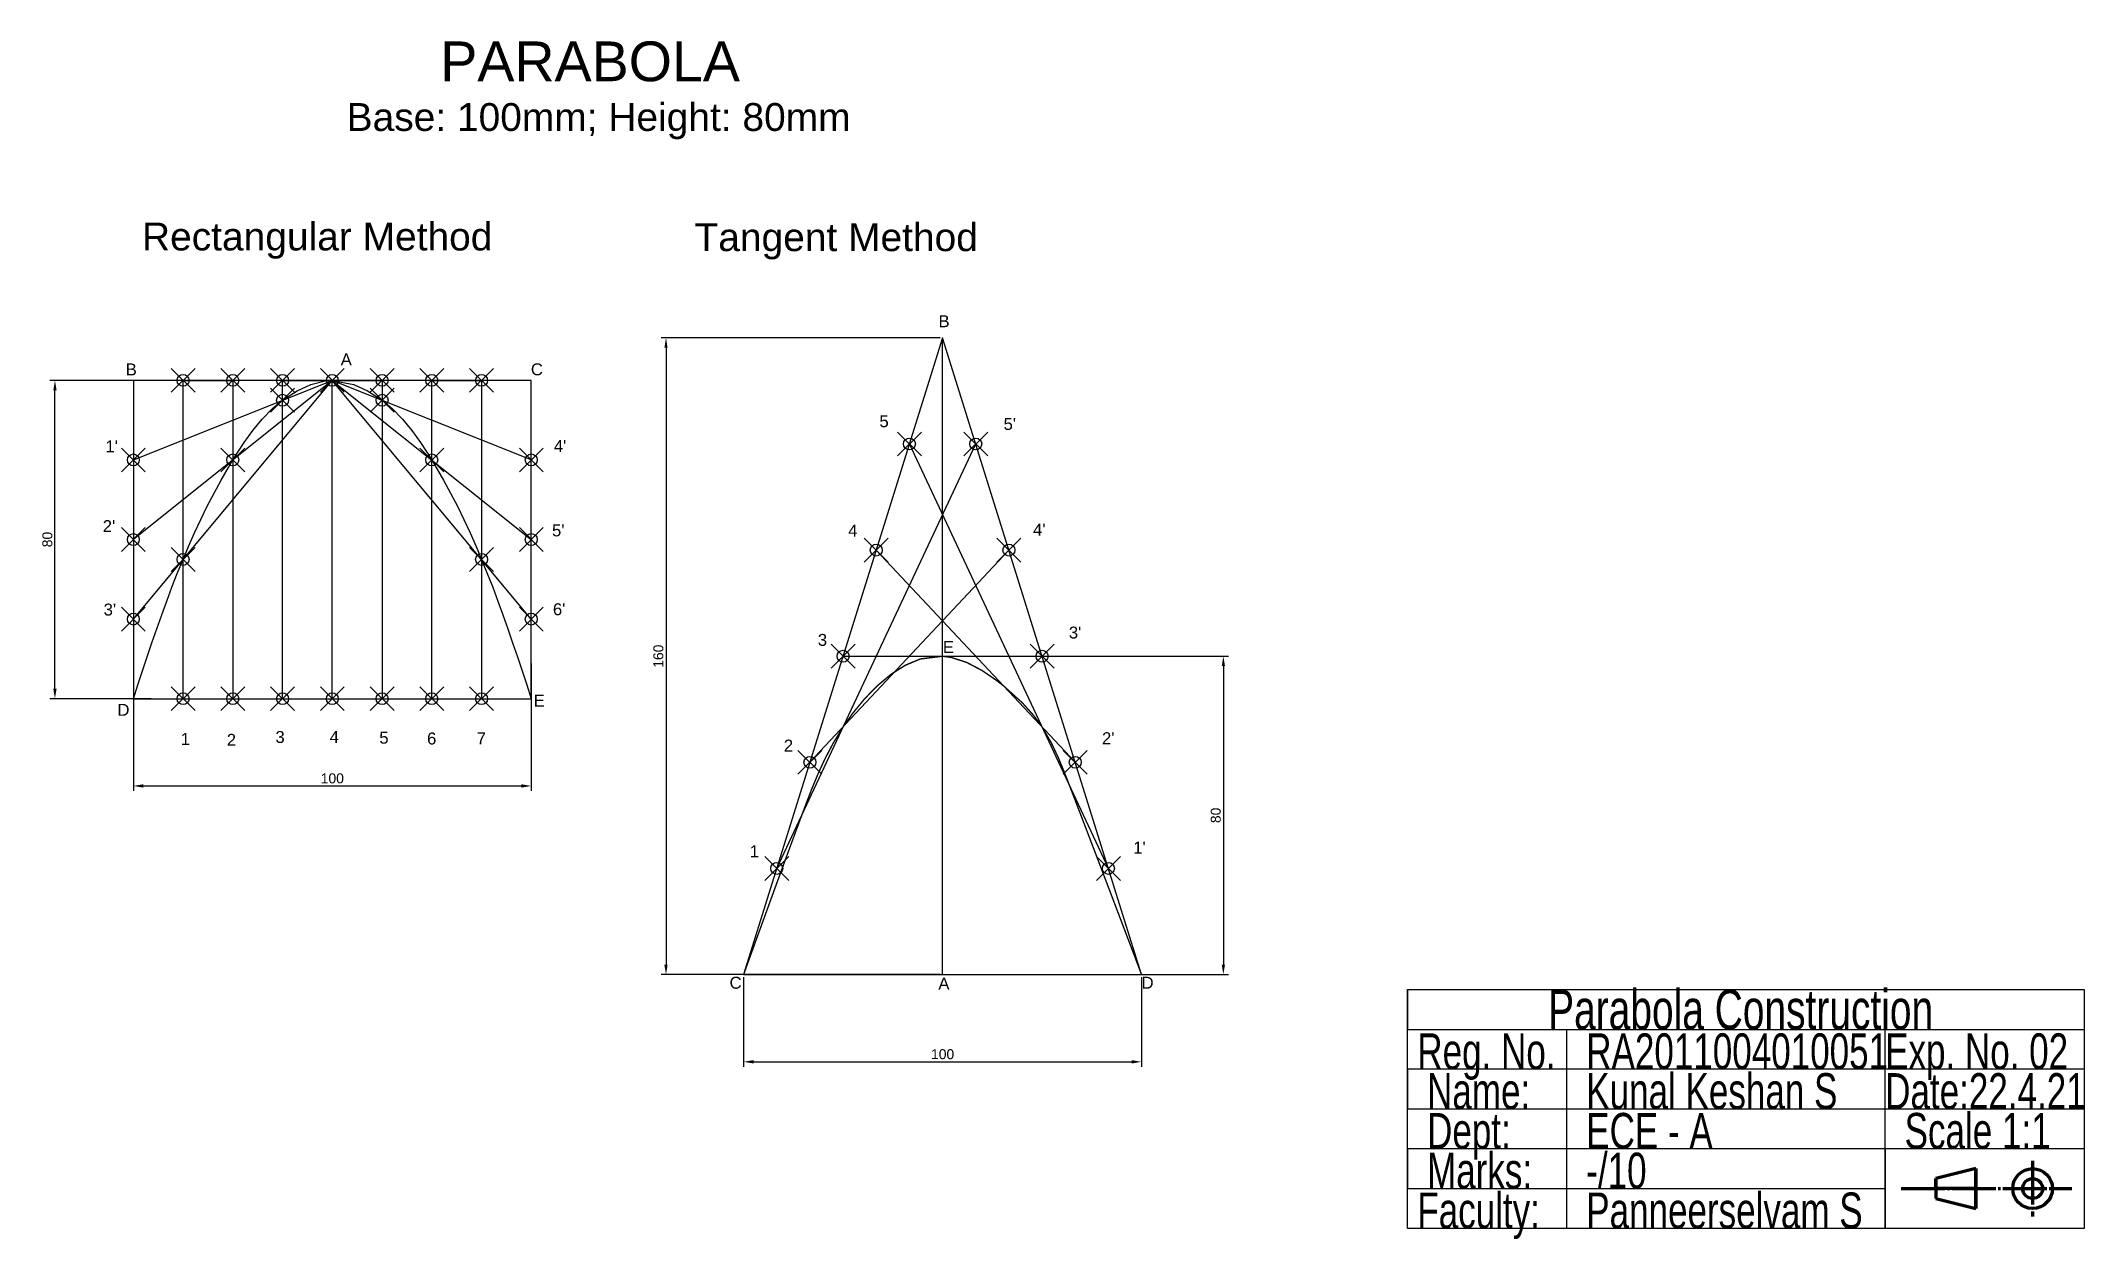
# Model space of a CAD drawing. Header units: millimetres. Extents: x 170 to 684, y 76 to 377.
import ezdxf

# ---------------------------------------------------------------- set-up
doc = ezdxf.new("R2010")
doc.units = ezdxf.units.MM
doc.header["$PDMODE"] = 35
doc.header["$PDSIZE"] = 3
doc.linetypes.add('JIS_08_11', pattern=[12.8, 11, -0.6, 0.6, -0.6])
doc.styles.get("Standard").update_dxf_attribs({"font": 'arial.ttf'})
doc.dimstyles.new('ISO-25', dxfattribs={"dimtxt": 2.5, "dimasz": 2.5, "dimexe": 1.25, "dimexo": 0.625, "dimtad": 1, "dimtxsty": 'Standard', "dimcen": 2.5, "dimadec": 0, "dimazin": 0, "dimtfac": 1, "dimtmove": 0, "dimatfit": 3, "dimfxl": 1, "dimarcsym": 0})

# ---------------------------------------------------------------- blocks, each defined once
blk = doc.blocks.new('*D1')
at = {"color": 0, "lineweight": -2, "transparency": 16777216}
for p, q in [((198.09, 291.86), (172.66, 291.86)), ((173.91, 214.36), (173.91, 289.36)), ((198.09, 211.86), (172.66, 211.86))]:
    blk.add_line(p, q, dxfattribs=at)
at = {"color": 0, "transparency": 16777216}
for points in [[(173.5, 289.36), (174.33, 289.36), (173.91, 291.86)], [(173.5, 214.36), (174.33, 214.36), (173.91, 211.86)]]:
    blk.add_solid(points, dxfattribs=at)
at = {"layer": 'Defpoints', "color": 0, "transparency": 16777216}
for p in [(173.91, 291.86), (198.72, 291.86), (198.72, 211.86)]:
    blk.add_point(p, dxfattribs=at)
at = {"color": 0, "transparency": 16777216, "insert": (172.01, 251.86), "char_height": 2.5, "attachment_point": 5, "rotation": 90}
blk.add_mtext('80', dxfattribs=at)
blk = doc.blocks.new('*D2')
at = {"color": 0, "lineweight": -2, "transparency": 16777216}
for p, q in [((193.61, 220.69), (193.61, 188.68)), ((293.61, 220.69), (293.61, 188.68)), ((196.11, 189.93), (291.11, 189.93))]:
    blk.add_line(p, q, dxfattribs=at)
at = {"color": 0, "transparency": 16777216}
for points in [[(196.11, 190.35), (196.11, 189.52), (193.61, 189.93)], [(291.11, 190.35), (291.11, 189.52), (293.61, 189.93)]]:
    blk.add_solid(points, dxfattribs=at)
at = {"layer": 'Defpoints', "color": 0, "transparency": 16777216}
for p in [(193.61, 221.32), (293.61, 221.32), (293.61, 189.93)]:
    blk.add_point(p, dxfattribs=at)
at = {"color": 0, "transparency": 16777216, "insert": (243.61, 191.83), "char_height": 2.5, "attachment_point": 5}
blk.add_mtext('100', dxfattribs=at)
blk = doc.blocks.new('*D3')
at = {"color": 0, "lineweight": -2, "transparency": 16777216}
for p, q in [((396.33, 302.54), (326.21, 302.54)), ((327.46, 300.04), (327.46, 145.04)), ((396.33, 142.54), (326.21, 142.54))]:
    blk.add_line(p, q, dxfattribs=at)
at = {"color": 0, "transparency": 16777216}
for points in [[(327.04, 300.04), (327.87, 300.04), (327.46, 302.54)], [(327.04, 145.04), (327.87, 145.04), (327.46, 142.54)]]:
    blk.add_solid(points, dxfattribs=at)
at = {"layer": 'Defpoints', "color": 0, "transparency": 16777216}
for p in [(396.96, 302.54), (327.46, 142.54), (396.96, 142.54)]:
    blk.add_point(p, dxfattribs=at)
at = {"color": 0, "transparency": 16777216, "insert": (325.55, 222.54), "char_height": 2.5, "attachment_point": 5, "rotation": 90}
blk.add_mtext('160', dxfattribs=at)
blk = doc.blocks.new('*D4')
at = {"color": 0, "lineweight": -2, "transparency": 16777216}
for p, q in [((346.96, 141.92), (346.96, 119.36)), ((446.96, 141.92), (446.96, 119.36)), ((349.46, 120.61), (444.46, 120.61))]:
    blk.add_line(p, q, dxfattribs=at)
at = {"color": 0, "transparency": 16777216}
for points in [[(349.46, 121.03), (349.46, 120.19), (346.96, 120.61)], [(444.46, 121.03), (444.46, 120.19), (446.96, 120.61)]]:
    blk.add_solid(points, dxfattribs=at)
at = {"layer": 'Defpoints', "color": 0, "transparency": 16777216}
for p in [(346.96, 142.54), (446.96, 142.54), (446.96, 120.61)]:
    blk.add_point(p, dxfattribs=at)
at = {"color": 0, "transparency": 16777216, "insert": (396.96, 122.51), "char_height": 2.5, "attachment_point": 5}
blk.add_mtext('100', dxfattribs=at)
blk = doc.blocks.new('*D6')
at = {"color": 0, "lineweight": -2, "transparency": 16777216}
for p, q in [((397.58, 222.54), (468.76, 222.54)), ((467.51, 220.04), (467.51, 145.04)), ((397.58, 142.54), (468.76, 142.54))]:
    blk.add_line(p, q, dxfattribs=at)
at = {"color": 0, "transparency": 16777216}
for points in [[(467.1, 220.04), (467.93, 220.04), (467.51, 222.54)], [(467.1, 145.04), (467.93, 145.04), (467.51, 142.54)]]:
    blk.add_solid(points, dxfattribs=at)
at = {"layer": 'Defpoints', "color": 0, "transparency": 16777216}
for p in [(396.96, 222.54), (396.96, 142.54), (467.51, 142.54)]:
    blk.add_point(p, dxfattribs=at)
at = {"color": 0, "transparency": 16777216, "insert": (465.61, 182.54), "char_height": 2.5, "attachment_point": 5, "rotation": 90}
blk.add_mtext('80', dxfattribs=at)

msp = doc.modelspace()

# ---------------------------------------------------------------- linework, layer by layer
for p, q in [((396.955, 302.54), (346.955, 142.54)), ((396.955, 142.54), (396.955, 302.54)), ((396.955, 302.54), (396.955, 302.54)), ((396.955, 302.54), (396.955, 302.54)), ((446.955, 142.54), (396.955, 302.54)), ((293.609, 291.862), (193.609, 291.862)), ((193.609, 291.862), (193.609, 211.862)), ((193.609, 271.862), (243.609, 291.862)), ((243.609, 291.862), (193.609, 251.862)), ((193.609, 231.862), (243.609, 291.862)), ((206.109, 211.862), (206.109, 291.862)), ((206.109, 291.862), (218.609, 291.862)), ((218.609, 291.862), (218.609, 211.862)), ((231.109, 211.862), (231.109, 291.862)), ((231.109, 291.862), (231.109, 291.862)), ((231.109, 291.862), (256.109, 291.862)), ((243.609, 211.862), (243.609, 291.862)), ((293.609, 271.862), (243.609, 291.862)), ((243.609, 291.862), (293.609, 251.862)), ((293.609, 231.862), (243.609, 291.862)), ((256.109, 291.862), (256.109, 211.862)), ((268.609, 211.862), (268.609, 291.862)), ((268.609, 291.862), (268.609, 291.862)), ((268.609, 291.862), (281.109, 291.862)), ((281.109, 291.862), (281.109, 211.862)), ((293.609, 211.862), (293.609, 291.862)), ((355.289, 169.207), (405.289, 275.874)), ((438.622, 169.207), (388.622, 275.874)), ((193.609, 251.862), (193.609, 231.862)), ((363.622, 195.874), (413.622, 249.207)), ((430.289, 195.874), (380.289, 249.207)), ((371.955, 222.54), (421.955, 222.54)), ((193.609, 211.862), (293.609, 211.862)), ((218.609, 211.862), (218.609, 211.862)), ((218.609, 211.862), (231.109, 211.862)), ((256.109, 211.862), (256.109, 211.862)), ((256.109, 211.862), (268.609, 211.862)), ((346.955, 142.54), (446.955, 142.54)), ((346.955, 142.54), (446.955, 142.54)), ((446.955, 142.54), (446.955, 142.54)), ((513.803, 138.761), (513.803, 128.761)), ((513.803, 128.761), (683.803, 128.761)), ((553.803, 78.761), (553.803, 128.761)), ((553.803, 128.761), (553.803, 128.761)), ((633.803, 78.761), (633.803, 128.761)), ((633.803, 128.761), (633.803, 128.761)), ((683.803, 128.761), (683.803, 128.761)), ((683.803, 128.761), (683.803, 118.761)), ((683.803, 118.761), (513.803, 118.761)), ((513.803, 118.761), (513.803, 118.761)), ((513.803, 118.761), (513.803, 108.761)), ((513.803, 108.761), (683.803, 108.761)), ((683.803, 108.761), (683.803, 108.761)), ((683.803, 98.761), (513.803, 98.761)), ((513.803, 98.761), (513.803, 98.761)), ((513.803, 98.761), (513.803, 88.761)), ((633.803, 98.761), (633.803, 78.761)), ((513.803, 88.761), (513.803, 88.761)), ((513.803, 88.761), (633.803, 88.761))]:
    msp.add_line(p, q)
at = {"linetype": 'Continuous', "lineweight": 100}
for p, q in [((656.554, 93.761), (646.554, 91.261)), ((656.554, 88.761), (656.554, 93.761)), ((656.554, 93.761), (656.554, 83.761)), ((656.554, 83.761), (656.554, 93.761)), ((646.554, 88.761), (646.554, 91.261)), ((646.554, 91.261), (646.554, 86.261)), ((656.554, 88.761), (646.554, 88.761)), ((646.554, 86.261), (656.554, 83.761))]:
    msp.add_line(p, q, dxfattribs=at)
at = {"linetype": 'JIS_08_11', "lineweight": 100}
for p, q in [((670.853, 95.761), (670.853, 81.761)), ((637.816, 88.761), (680.715, 88.761))]:
    msp.add_line(p, q, dxfattribs=at)
at = {"color": 1}
msp.add_lwpolyline([(193.609, 211.862), (194.768, 215.381), (195.932, 218.899), (197.106, 222.412), (198.296, 225.92), (199.507, 229.419), (200.743, 232.909), (202.011, 236.387), (203.315, 239.851), (204.661, 243.298), (206.109, 246.862), (207.498, 250.138), (208.999, 253.525), (210.56, 256.885), (212.185, 260.215), (213.879, 263.51), (215.644, 266.769), (217.487, 269.987), (218.609, 271.862), (221.437, 276.267), (223.615, 279.266), (225.99, 282.114), (228.612, 284.765), (231.109, 286.862), (234.749, 289.265), (238.201, 290.853), (241.791, 291.742), (243.609, 291.862), (249.018, 290.853), (252.47, 289.265), (256.109, 286.862), (258.607, 284.765), (261.228, 282.114), (263.604, 279.266), (265.782, 276.267), (268.609, 271.862), (269.732, 269.987), (271.574, 266.769), (273.34, 263.51), (275.034, 260.215), (276.659, 256.885), (278.22, 253.525), (279.72, 250.138), (281.109, 246.862), (282.557, 243.298), (283.903, 239.851), (285.208, 236.387), (286.476, 232.909), (287.712, 229.419), (288.923, 225.92), (290.113, 222.412), (291.287, 218.899), (292.451, 215.381), (293.609, 211.862)], dxfattribs=at)
at = {"color": 242, "true_color": 0xcd2027, "const_width": 0.35}
msp.add_lwpolyline([(346.955, 142.54), (348.391, 146.504), (349.826, 150.464), (351.261, 154.42), (352.695, 158.368), (354.128, 162.306), (355.559, 166.23), (356.99, 170.14), (358.418, 174.031), (359.844, 177.902), (361.649, 182.776), (362.693, 185.572), (364.163, 189.371), (365.739, 193.152), (367.484, 196.919), (369.463, 200.677), (371.955, 204.762), (374.357, 208.164), (377.299, 211.764), (380.518, 215.08), (383.967, 217.965), (387.599, 220.27), (391.37, 221.848), (396.955, 222.54), (399.137, 222.235), (403.025, 220.969), (406.822, 218.979), (410.453, 216.501), (412.313, 215.048), (416.943, 210.876), (419.719, 207.796), (421.955, 204.762), (424.206, 200.908), (425.996, 197.139), (427.605, 193.248), (428.822, 190.113), (430.642, 185.374), (432.146, 181.449), (433.643, 177.533), (435.136, 173.625), (436.624, 169.723), (438.108, 165.829), (439.588, 161.939), (441.065, 158.054), (442.539, 154.172), (444.012, 150.294), (445.484, 146.416), (446.955, 142.54)], dxfattribs=at)
msp.add_lwpolyline([(513.803, 138.761), (683.803, 138.761), (683.803, 78.761), (513.803, 78.761)], close=True)
at = {"linetype": 'Continuous', "lineweight": 100}
for radius in [5, 2.5]:
    msp.add_circle((670.853, 88.761), radius, dxfattribs=at)
for p in [(206.109, 291.862), (218.609, 291.862), (231.109, 291.862), (243.609, 291.862), (243.609, 291.862), (256.109, 291.862), (268.609, 291.862), (281.109, 291.862), (231.109, 286.862), (256.109, 286.862), (388.622, 275.874), (405.289, 275.874), (193.609, 271.862), (218.609, 271.862), (268.609, 271.862), (293.609, 271.862), (193.609, 251.862), (293.609, 251.862), (380.289, 249.207), (413.622, 249.207), (206.109, 246.862), (281.109, 246.862), (193.609, 231.862), (293.609, 231.862), (371.955, 222.54), (421.955, 222.54), (206.109, 211.862), (218.609, 211.862), (231.109, 211.862), (243.609, 211.862), (256.109, 211.862), (268.609, 211.862), (281.109, 211.862), (363.622, 195.874), (430.289, 195.874), (355.289, 169.207), (438.622, 169.207)]:
    msp.add_point(p)

# ---------------------------------------------------------------- texts
for s, height, p in [('PARABOLA', 10, (270.732, 367.03)), ('Base: 100mm; Height: 80mm', 7, (247.208, 354.541)), ('Rectangular Method', 7, (195.782, 324.508)), ('Tangent Method', 7, (334.617, 324.34)), ('B', 3, (395.931, 305.221)), ('A', 3, (245.713, 295.619)), ('B', 3, (191.689, 293.107)), ('C', 3, (293.502, 293.132)), ('5', 3, (381.091, 280.094)), ("5'", 3, (412.286, 279.401)), ("1'", 3, (186.61, 273.778)), ("4'", 3, (299.274, 273.855)), ("2'", 3, (185.918, 253.731)), ("5'", 3, (298.812, 252.655)), ('4', 3, (373.234, 252.615)), ("4'", 3, (419.68, 252.846)), ("3'", 3, (186.149, 232.762)), ("6'", 3, (299.043, 232.84)), ('3', 3, (365.609, 225.135)), ('E', 3, (397.012, 223.339)), ("3'", 3, (428.692, 226.983)), ('D', 3, (189.612, 207.564)), ('E', 3, (294.195, 209.897)), ('1', 3, (205.541, 200.257)), ('2', 3, (217.085, 200.026)), ('3', 3, (229.321, 200.744)), ('4', 3, (242.942, 200.77)), ('5', 3, (255.409, 200.565)), ('6', 3, (267.414, 200.36)), ('7', 3, (279.881, 200.386)), ('2', 3, (357.059, 198.58)), ("2'", 3, (437.011, 200.427)), ('1', 3, (348.509, 172.024)), ("1'", 3, (444.868, 172.948)), ('C', 3, (343.428, 138.981)), ('A', 3, (395.898, 138.774)), ('D', 3, (446.955, 138.981))]:
    msp.add_text(s, height=height).set_placement(p)
at = {"width": 0.7}
for s, height, p in [('             Parabola Construction', 10, (513.803, 128.761)), (' Reg. No.', 9, (513.803, 118.761)), ('  RA2011004010051', 9, (553.803, 118.761)), ('  Kunal Keshan S', 9, (553.803, 108.761)), ('  ECE - A', 9, (553.803, 98.761)), ('  Scale 1:1', 9, (633.803, 98.761)), ('  Dept:', 9, (513.803, 98.761)), ('  Marks:', 9, (513.803, 88.761)), ('  -/10', 9, (553.803, 88.761)), (' Faculty:', 9, (513.803, 78.761))]:
    msp.add_text(s, height=height, dxfattribs=at).set_placement(p)
at = {"linetype": 'Continuous', "lineweight": 100, "width": 0.7}
for s, p in [('Exp. No. 02', (633.803, 118.761)), ('  Name:', (513.803, 108.761)), ('Date:22.4.21', (633.803, 108.761)), ('  Panneerselvam S', (553.803, 78.761))]:
    msp.add_text(s, height=9, dxfattribs=at).set_placement(p)

# ---------------------------------------------------------------- dimensions: what is measured, and where the dimension line sits
for base, p1, p2, picture, middle in [((327.456, 142.54), (396.955, 302.54), (396.955, 142.54), '*D3', (325.554, 222.54)), ((173.915, 291.862), (198.719, 211.862), (198.719, 291.862), '*D1', (172.013, 251.862)), ((467.513, 142.54), (396.955, 222.54), (396.955, 142.54), '*D6', (465.611, 182.54))]:
    dim = msp.add_linear_dim(base=base, p1=p1, p2=p2, angle=90, dimstyle='ISO-25')
    dim.commit()
    dim.dimension.update_dxf_attribs({"geometry": picture, "text_midpoint": middle})
for base, p1, p2, picture, middle in [((293.609, 189.932), (193.609, 221.316), (293.609, 221.316), '*D2', (243.609, 191.833)), ((446.955, 120.61), (346.955, 142.54), (446.955, 142.54), '*D4', (396.955, 122.511))]:
    dim = msp.add_linear_dim(base=base, p1=p1, p2=p2, dimstyle='ISO-25')
    dim.commit()
    dim.dimension.update_dxf_attribs({"geometry": picture, "text_midpoint": middle})

doc.saveas('drawing.dxf')
